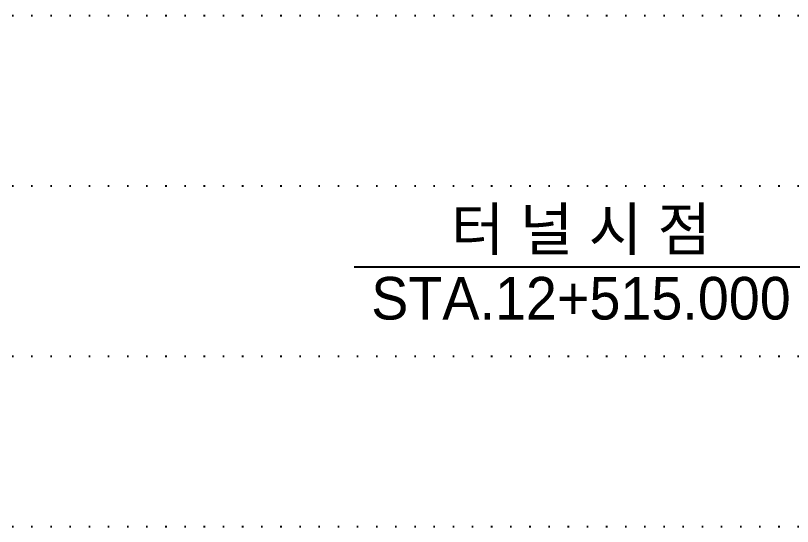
# Model space of a CAD drawing. Header units: millimetres. Extents: x -1499 to 6658, y -12483 to -6008.
# Drawn here: x 1714.5 to 1769.3, y -10961.1 to -10925.1 of the extents above; entities that cross this region are included whole.
import ezdxf
from ezdxf.enums import TextEntityAlignment as Align

# ---------------------------------------------------------------- set-up
doc = ezdxf.new("R2010")
doc.units = ezdxf.units.MM
doc.linetypes.add('A-DOTLN01H', pattern=[0.125, 0, -0.125])
for name, color, linetype in [('CR-GRID', 56, 'A-DOTLN01H'), ('CS-DIML', 1, 'Continuous'), ('CS-TEXT', 3, 'Continuous')]:
    doc.layers.add(name, color=color, linetype=linetype)
doc.styles.add('ST1', font='Dotum.TTF')

msp = doc.modelspace()

# ---------------------------------------------------------------- linework, layer by layer
at = {"layer": 'CR-GRID', "linetype": 'A-DOTLN01H', "ltscale": 10}
for p, q in [((1436.157, -10925.058), (6196.157, -10925.058)), ((1436.157, -10937.058), (6636.157, -10937.058)), ((1436.157, -10949.058), (6636.157, -10949.058)), ((1436.157, -10961.058), (6636.157, -10961.058))]:
    msp.add_line(p, q, dxfattribs=at)
at = {"layer": 'CS-DIML'}
msp.add_line((1771.157, -10942.797), (1738.358, -10942.796), dxfattribs=at)

# ---------------------------------------------------------------- texts
at = {"layer": 'CS-TEXT', "style": 'ST1'}
for s, p in [('터 널 시 점', (1754.349, -10941.61)), ('STA.12+515.000', (1754.349, -10946.477))]:
    msp.add_text(s, height=3, rotation=359.9994, dxfattribs=at).set_placement(p, align=Align.CENTER)

doc.saveas('drawing.dxf')
